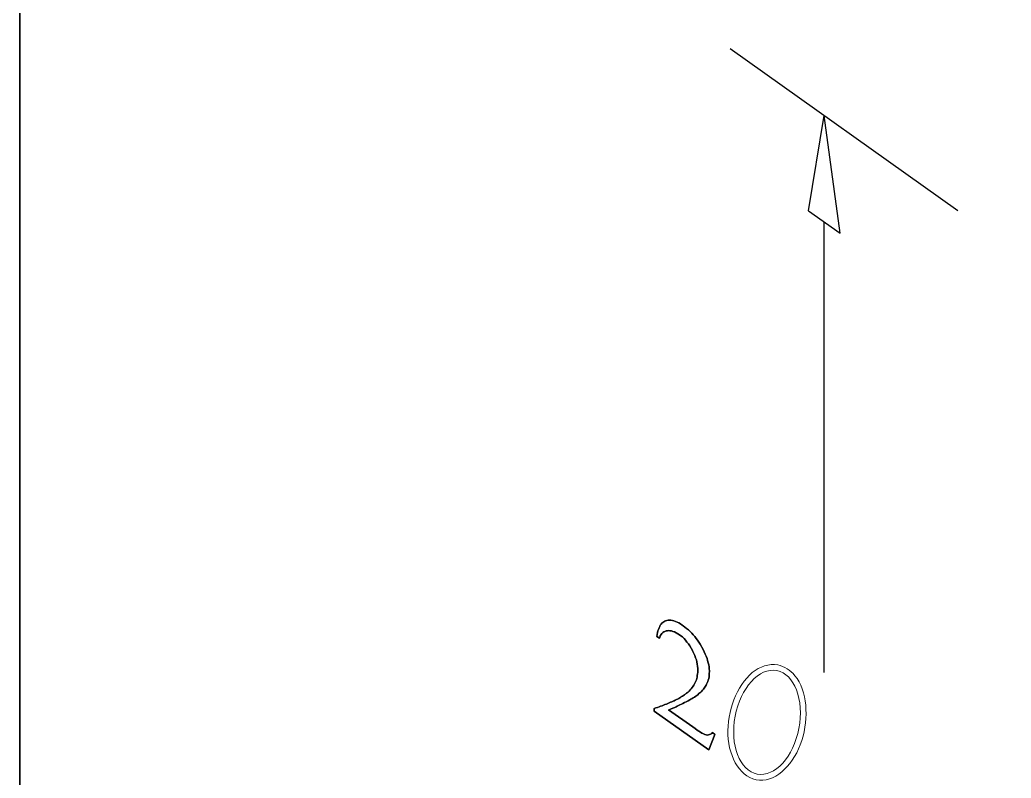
# Model space of a CAD drawing. Header units: inches. Extents: x -1482 to -895, y -39 to 122.
# Drawn here: x -1042.428 to -1041.23, y 24.623 to 25.539 of the extents above; entities that cross this region are included whole.
import ezdxf

# ---------------------------------------------------------------- set-up
doc = ezdxf.new("R2010")
doc.units = ezdxf.units.IN
doc.header["$MEASUREMENT"] = 0

msp = doc.modelspace()

# ---------------------------------------------------------------- linework, layer by layer
for p, q in [((-1041.5697, 25.5039), (-1041.2947, 25.3082)), ((-1041.475, 25.308), (-1041.4559, 25.423)), ((-1041.4369, 25.2811), (-1041.4559, 25.423)), ((-1041.475, 25.308), (-1041.4369, 25.2811)), ((-1041.4559, 24.7501), (-1041.4559, 25.2945)), ((-1041.6562, 24.8023), (-1041.6569, 24.8004)), ((-1041.6569, 24.8004), (-1041.6562, 24.8023)), ((-1041.6555, 24.804), (-1041.6562, 24.8023)), ((-1041.6562, 24.8023), (-1041.6555, 24.804)), ((-1041.6547, 24.8058), (-1041.6555, 24.804)), ((-1041.6555, 24.804), (-1041.6547, 24.8058)), ((-1041.654, 24.8072), (-1041.6547, 24.8058)), ((-1041.6547, 24.8058), (-1041.654, 24.8072)), ((-1041.654, 24.8072), (-1041.6547, 24.8058)), ((-1041.653, 24.8084), (-1041.654, 24.8072)), ((-1041.654, 24.8072), (-1041.653, 24.8084)), ((-1041.653, 24.8084), (-1041.654, 24.8072)), ((-1041.6521, 24.8097), (-1041.653, 24.8084)), ((-1041.653, 24.8084), (-1041.6521, 24.8097)), ((-1041.6521, 24.8097), (-1041.653, 24.8084)), ((-1041.6511, 24.8106), (-1041.6521, 24.8097)), ((-1041.6521, 24.8097), (-1041.6511, 24.8106)), ((-1041.6511, 24.8106), (-1041.6521, 24.8097)), ((-1041.6499, 24.8114), (-1041.6511, 24.8106)), ((-1041.6511, 24.8106), (-1041.6499, 24.8114)), ((-1041.6499, 24.8114), (-1041.6511, 24.8106)), ((-1041.6486, 24.8121), (-1041.6499, 24.8114)), ((-1041.6499, 24.8114), (-1041.6486, 24.8121)), ((-1041.6486, 24.8121), (-1041.6499, 24.8114)), ((-1041.6477, 24.8126), (-1041.6486, 24.8121)), ((-1041.6486, 24.8121), (-1041.6477, 24.8126)), ((-1041.6477, 24.8126), (-1041.6486, 24.8121)), ((-1041.6462, 24.8131), (-1041.6477, 24.8126)), ((-1041.6477, 24.8126), (-1041.6462, 24.8131)), ((-1041.6462, 24.8131), (-1041.6477, 24.8126)), ((-1041.6445, 24.8133), (-1041.6462, 24.8131)), ((-1041.6462, 24.8131), (-1041.6445, 24.8133)), ((-1041.6445, 24.8133), (-1041.6462, 24.8131)), ((-1041.643, 24.8133), (-1041.6445, 24.8133)), ((-1041.6445, 24.8133), (-1041.643, 24.8133)), ((-1041.643, 24.8133), (-1041.6445, 24.8133)), ((-1041.6413, 24.8133), (-1041.643, 24.8133)), ((-1041.643, 24.8133), (-1041.6413, 24.8133)), ((-1041.6413, 24.8133), (-1041.643, 24.8133)), ((-1041.6394, 24.8131), (-1041.6413, 24.8133)), ((-1041.6413, 24.8133), (-1041.6394, 24.8131)), ((-1041.6394, 24.8131), (-1041.6413, 24.8133)), ((-1041.6376, 24.8126), (-1041.6394, 24.8131)), ((-1041.6394, 24.8131), (-1041.6376, 24.8126)), ((-1041.6376, 24.8126), (-1041.6394, 24.8131)), ((-1041.6357, 24.8119), (-1041.6376, 24.8126)), ((-1041.6376, 24.8126), (-1041.6357, 24.8119)), ((-1041.6337, 24.8111), (-1041.6357, 24.8119)), ((-1041.6357, 24.8119), (-1041.6337, 24.8111)), ((-1041.6318, 24.8102), (-1041.6337, 24.8111)), ((-1041.6337, 24.8111), (-1041.6318, 24.8102)), ((-1041.6298, 24.8089), (-1041.6318, 24.8102)), ((-1041.6318, 24.8102), (-1041.6298, 24.8089)), ((-1041.6276, 24.8075), (-1041.6298, 24.8089)), ((-1041.6298, 24.8089), (-1041.6276, 24.8075)), ((-1041.6264, 24.8067), (-1041.6276, 24.8075)), ((-1041.6276, 24.8075), (-1041.6264, 24.8067)), ((-1041.6264, 24.8067), (-1041.6276, 24.8075)), ((-1041.6242, 24.805), (-1041.6264, 24.8067)), ((-1041.6264, 24.8067), (-1041.6242, 24.805)), ((-1041.6223, 24.8033), (-1041.6242, 24.805)), ((-1041.6242, 24.805), (-1041.6223, 24.8033)), ((-1041.6201, 24.8016), (-1041.6223, 24.8033)), ((-1041.6223, 24.8033), (-1041.6201, 24.8016)), ((-1041.6579, 24.7962), (-1041.6582, 24.7938)), ((-1041.6582, 24.7938), (-1041.6579, 24.7962)), ((-1041.6582, 24.7938), (-1041.6552, 24.7916)), ((-1041.6552, 24.7916), (-1041.6582, 24.7938)), ((-1041.6574, 24.7984), (-1041.6579, 24.7962)), ((-1041.6579, 24.7962), (-1041.6574, 24.7984)), ((-1041.6569, 24.8004), (-1041.6574, 24.7984)), ((-1041.6574, 24.7984), (-1041.6569, 24.8004)), ((-1041.6547, 24.7926), (-1041.6552, 24.7916)), ((-1041.6552, 24.7916), (-1041.6547, 24.7926)), ((-1041.6547, 24.7926), (-1041.654, 24.7943)), ((-1041.654, 24.7943), (-1041.6547, 24.7926)), ((-1041.654, 24.7943), (-1041.653, 24.796)), ((-1041.653, 24.796), (-1041.654, 24.7943)), ((-1041.653, 24.796), (-1041.6521, 24.7972)), ((-1041.6521, 24.7972), (-1041.653, 24.796)), ((-1041.653, 24.796), (-1041.6521, 24.7972)), ((-1041.6521, 24.7972), (-1041.6508, 24.7984)), ((-1041.6508, 24.7984), (-1041.6521, 24.7972)), ((-1041.6508, 24.7984), (-1041.6496, 24.7992)), ((-1041.6496, 24.7992), (-1041.6508, 24.7984)), ((-1041.6508, 24.7984), (-1041.6496, 24.7992)), ((-1041.6496, 24.7992), (-1041.6484, 24.7999)), ((-1041.6484, 24.7999), (-1041.6496, 24.7992)), ((-1041.6496, 24.7992), (-1041.6484, 24.7999)), ((-1041.6484, 24.7999), (-1041.6469, 24.8004)), ((-1041.6469, 24.8004), (-1041.6484, 24.7999)), ((-1041.6484, 24.7999), (-1041.6469, 24.8004)), ((-1041.6469, 24.8004), (-1041.6455, 24.8006)), ((-1041.6455, 24.8006), (-1041.6469, 24.8004)), ((-1041.6469, 24.8004), (-1041.6455, 24.8006)), ((-1041.6455, 24.8006), (-1041.6442, 24.8009)), ((-1041.6442, 24.8009), (-1041.6455, 24.8006)), ((-1041.6455, 24.8006), (-1041.6442, 24.8009)), ((-1041.6442, 24.8009), (-1041.6425, 24.8006)), ((-1041.6425, 24.8006), (-1041.6442, 24.8009)), ((-1041.6442, 24.8009), (-1041.6425, 24.8006)), ((-1041.6425, 24.8006), (-1041.6406, 24.8004)), ((-1041.6406, 24.8004), (-1041.6425, 24.8006)), ((-1041.6425, 24.8006), (-1041.6406, 24.8004)), ((-1041.6406, 24.8004), (-1041.6389, 24.7999)), ((-1041.6389, 24.7999), (-1041.6406, 24.8004)), ((-1041.6406, 24.8004), (-1041.6389, 24.7999)), ((-1041.6389, 24.7999), (-1041.6369, 24.7992)), ((-1041.6369, 24.7992), (-1041.6389, 24.7999)), ((-1041.6369, 24.7992), (-1041.635, 24.7982)), ((-1041.635, 24.7982), (-1041.6369, 24.7992)), ((-1041.635, 24.7982), (-1041.6328, 24.797)), ((-1041.6328, 24.797), (-1041.635, 24.7982)), ((-1041.6328, 24.797), (-1041.6308, 24.7957)), ((-1041.6308, 24.7957), (-1041.6328, 24.797)), ((-1041.6308, 24.7957), (-1041.6293, 24.7945)), ((-1041.6293, 24.7945), (-1041.6308, 24.7957)), ((-1041.6293, 24.7945), (-1041.6274, 24.7931)), ((-1041.6274, 24.7931), (-1041.6293, 24.7945)), ((-1041.6274, 24.7931), (-1041.6254, 24.7911)), ((-1041.6254, 24.7911), (-1041.6274, 24.7931)), ((-1041.6254, 24.7911), (-1041.6235, 24.7891)), ((-1041.6235, 24.7891), (-1041.6254, 24.7911)), ((-1041.6181, 24.7999), (-1041.6201, 24.8016)), ((-1041.6201, 24.8016), (-1041.6181, 24.7999)), ((-1041.6161, 24.7979), (-1041.6181, 24.7999)), ((-1041.6181, 24.7999), (-1041.6161, 24.7979)), ((-1041.6142, 24.7957), (-1041.6161, 24.7979)), ((-1041.6161, 24.7979), (-1041.6142, 24.7957)), ((-1041.6125, 24.7935), (-1041.6142, 24.7957)), ((-1041.6142, 24.7957), (-1041.6125, 24.7935)), ((-1041.6108, 24.7913), (-1041.6125, 24.7935)), ((-1041.6125, 24.7935), (-1041.6108, 24.7913)), ((-1041.6091, 24.7891), (-1041.6108, 24.7913)), ((-1041.6108, 24.7913), (-1041.6091, 24.7891)), ((-1041.6235, 24.7891), (-1041.6218, 24.7869)), ((-1041.6218, 24.7869), (-1041.6235, 24.7891)), ((-1041.6218, 24.7869), (-1041.6201, 24.7847)), ((-1041.6201, 24.7847), (-1041.6218, 24.7869)), ((-1041.6201, 24.7847), (-1041.6183, 24.7823)), ((-1041.6183, 24.7823), (-1041.6201, 24.7847)), ((-1041.6183, 24.7823), (-1041.6169, 24.7796)), ((-1041.6169, 24.7796), (-1041.6183, 24.7823)), ((-1041.6169, 24.7796), (-1041.6152, 24.7769)), ((-1041.6152, 24.7769), (-1041.6169, 24.7796)), ((-1041.6074, 24.7867), (-1041.6091, 24.7891)), ((-1041.6091, 24.7891), (-1041.6074, 24.7867)), ((-1041.6059, 24.7843), (-1041.6074, 24.7867)), ((-1041.6074, 24.7867), (-1041.6059, 24.7843)), ((-1041.6042, 24.7816), (-1041.6059, 24.7843)), ((-1041.6059, 24.7843), (-1041.6042, 24.7816)), ((-1041.6037, 24.7808), (-1041.6042, 24.7816)), ((-1041.6042, 24.7816), (-1041.6037, 24.7808)), ((-1041.6037, 24.7808), (-1041.6042, 24.7816)), ((-1041.6022, 24.7779), (-1041.6037, 24.7808)), ((-1041.6037, 24.7808), (-1041.6022, 24.7779)), ((-1041.6152, 24.7769), (-1041.6147, 24.7757)), ((-1041.6147, 24.7757), (-1041.6152, 24.7769)), ((-1041.6152, 24.7769), (-1041.6147, 24.7757)), ((-1041.6147, 24.7757), (-1041.6135, 24.7733)), ((-1041.6135, 24.7733), (-1041.6147, 24.7757)), ((-1041.6135, 24.7733), (-1041.6122, 24.7706)), ((-1041.6122, 24.7706), (-1041.6135, 24.7733)), ((-1041.6122, 24.7706), (-1041.6115, 24.7681)), ((-1041.6115, 24.7681), (-1041.6122, 24.7706)), ((-1041.6115, 24.7681), (-1041.6105, 24.7655)), ((-1041.6105, 24.7655), (-1041.6115, 24.7681)), ((-1041.601, 24.7752), (-1041.6022, 24.7779)), ((-1041.6022, 24.7779), (-1041.601, 24.7752)), ((-1041.5998, 24.7725), (-1041.601, 24.7752)), ((-1041.601, 24.7752), (-1041.5998, 24.7725)), ((-1041.5986, 24.7698), (-1041.5998, 24.7725)), ((-1041.5998, 24.7725), (-1041.5986, 24.7698)), ((-1041.5976, 24.7672), (-1041.5986, 24.7698)), ((-1041.5986, 24.7698), (-1041.5976, 24.7672)), ((-1041.5969, 24.7647), (-1041.5976, 24.7672)), ((-1041.5976, 24.7672), (-1041.5969, 24.7647)), ((-1041.6105, 24.7655), (-1041.61, 24.763)), ((-1041.61, 24.763), (-1041.6105, 24.7655)), ((-1041.61, 24.763), (-1041.6096, 24.7603)), ((-1041.6096, 24.7603), (-1041.61, 24.763)), ((-1041.6096, 24.7603), (-1041.6091, 24.7579)), ((-1041.6091, 24.7579), (-1041.6096, 24.7603)), ((-1041.6091, 24.7579), (-1041.6088, 24.7552)), ((-1041.6088, 24.7552), (-1041.6091, 24.7579)), ((-1041.6088, 24.7552), (-1041.6088, 24.7528)), ((-1041.6088, 24.7528), (-1041.6088, 24.7552)), ((-1041.5961, 24.762), (-1041.5969, 24.7647)), ((-1041.5969, 24.7647), (-1041.5961, 24.762)), ((-1041.5956, 24.7596), (-1041.5961, 24.762)), ((-1041.5961, 24.762), (-1041.5956, 24.7596)), ((-1041.5951, 24.7571), (-1041.5956, 24.7596)), ((-1041.5956, 24.7596), (-1041.5951, 24.7571)), ((-1041.5949, 24.7547), (-1041.5951, 24.7571)), ((-1041.5951, 24.7571), (-1041.5949, 24.7547)), ((-1041.5947, 24.7523), (-1041.5949, 24.7547)), ((-1041.5949, 24.7547), (-1041.5947, 24.7523)), ((-1041.61, 24.743), (-1041.6105, 24.7413)), ((-1041.6105, 24.7413), (-1041.61, 24.743)), ((-1041.61, 24.743), (-1041.6105, 24.7413)), ((-1041.6096, 24.7447), (-1041.61, 24.743)), ((-1041.61, 24.743), (-1041.6096, 24.7447)), ((-1041.6096, 24.7447), (-1041.61, 24.743)), ((-1041.6093, 24.7464), (-1041.6096, 24.7447)), ((-1041.6096, 24.7447), (-1041.6093, 24.7464)), ((-1041.6093, 24.7464), (-1041.6096, 24.7447)), ((-1041.6091, 24.7484), (-1041.6093, 24.7464)), ((-1041.6093, 24.7464), (-1041.6091, 24.7484)), ((-1041.6091, 24.7484), (-1041.6093, 24.7464)), ((-1041.6088, 24.7501), (-1041.6091, 24.7484)), ((-1041.6091, 24.7484), (-1041.6088, 24.7501)), ((-1041.6088, 24.7501), (-1041.6091, 24.7484)), ((-1041.6088, 24.7528), (-1041.6088, 24.752)), ((-1041.6088, 24.752), (-1041.6088, 24.7528)), ((-1041.6088, 24.7528), (-1041.6088, 24.752)), ((-1041.6088, 24.752), (-1041.6088, 24.7501)), ((-1041.6088, 24.7501), (-1041.6088, 24.752)), ((-1041.6088, 24.752), (-1041.6088, 24.7501)), ((-1041.5961, 24.741), (-1041.5956, 24.743)), ((-1041.5956, 24.743), (-1041.5961, 24.741)), ((-1041.5956, 24.743), (-1041.5951, 24.7449)), ((-1041.5951, 24.7449), (-1041.5956, 24.743)), ((-1041.5951, 24.7449), (-1041.5949, 24.7469)), ((-1041.5949, 24.7469), (-1041.5951, 24.7449)), ((-1041.5951, 24.7449), (-1041.5949, 24.7469)), ((-1041.5949, 24.7491), (-1041.5947, 24.7513)), ((-1041.5947, 24.7513), (-1041.5949, 24.7491)), ((-1041.5949, 24.7469), (-1041.5949, 24.7491)), ((-1041.5949, 24.7491), (-1041.5949, 24.7469)), ((-1041.5949, 24.7469), (-1041.5949, 24.7491)), ((-1041.5947, 24.7513), (-1041.5947, 24.7523)), ((-1041.5947, 24.7523), (-1041.5947, 24.7513)), ((-1041.5947, 24.7513), (-1041.5947, 24.7523)), ((-1041.6166, 24.7305), (-1041.6179, 24.7293)), ((-1041.6179, 24.7293), (-1041.6166, 24.7305)), ((-1041.6154, 24.732), (-1041.6166, 24.7305)), ((-1041.6166, 24.7305), (-1041.6154, 24.732)), ((-1041.6144, 24.7335), (-1041.6154, 24.732)), ((-1041.6154, 24.732), (-1041.6144, 24.7335)), ((-1041.6135, 24.7349), (-1041.6144, 24.7335)), ((-1041.6144, 24.7335), (-1041.6135, 24.7349)), ((-1041.6127, 24.7364), (-1041.6135, 24.7349)), ((-1041.6135, 24.7349), (-1041.6127, 24.7364)), ((-1041.6127, 24.7364), (-1041.6135, 24.7349)), ((-1041.6118, 24.7381), (-1041.6127, 24.7364)), ((-1041.6127, 24.7364), (-1041.6118, 24.7381)), ((-1041.6113, 24.7396), (-1041.6118, 24.7381)), ((-1041.6118, 24.7381), (-1041.6113, 24.7396)), ((-1041.6113, 24.7396), (-1041.6118, 24.7381)), ((-1041.6105, 24.7413), (-1041.6113, 24.7396)), ((-1041.6113, 24.7396), (-1041.6105, 24.7413)), ((-1041.602, 24.73), (-1041.601, 24.7313)), ((-1041.601, 24.7313), (-1041.602, 24.73)), ((-1041.602, 24.73), (-1041.601, 24.7313)), ((-1041.601, 24.7313), (-1041.6003, 24.7325)), ((-1041.6003, 24.7325), (-1041.601, 24.7313)), ((-1041.601, 24.7313), (-1041.6003, 24.7325)), ((-1041.6003, 24.7325), (-1041.5995, 24.7337)), ((-1041.5995, 24.7337), (-1041.6003, 24.7325)), ((-1041.6003, 24.7325), (-1041.5995, 24.7337)), ((-1041.5995, 24.7337), (-1041.5988, 24.7349)), ((-1041.5988, 24.7349), (-1041.5995, 24.7337)), ((-1041.5995, 24.7337), (-1041.5988, 24.7349)), ((-1041.5988, 24.7349), (-1041.5983, 24.7359)), ((-1041.5983, 24.7359), (-1041.5988, 24.7349)), ((-1041.5988, 24.7349), (-1041.5983, 24.7359)), ((-1041.5983, 24.7359), (-1041.5973, 24.7376)), ((-1041.5973, 24.7376), (-1041.5983, 24.7359)), ((-1041.5973, 24.7376), (-1041.5966, 24.7393)), ((-1041.5966, 24.7393), (-1041.5973, 24.7376)), ((-1041.5966, 24.7393), (-1041.5961, 24.741)), ((-1041.5961, 24.741), (-1041.5966, 24.7393)), ((-1041.5966, 24.7393), (-1041.5961, 24.741)), ((-1041.6318, 24.7188), (-1041.6332, 24.7181)), ((-1041.6332, 24.7181), (-1041.6318, 24.7188)), ((-1041.6318, 24.7188), (-1041.6332, 24.7181)), ((-1041.6306, 24.7195), (-1041.6318, 24.7188)), ((-1041.6318, 24.7188), (-1041.6306, 24.7195)), ((-1041.6306, 24.7195), (-1041.6318, 24.7188)), ((-1041.6293, 24.7203), (-1041.6306, 24.7195)), ((-1041.6306, 24.7195), (-1041.6293, 24.7203)), ((-1041.6293, 24.7203), (-1041.6306, 24.7195)), ((-1041.6284, 24.721), (-1041.6293, 24.7203)), ((-1041.6293, 24.7203), (-1041.6284, 24.721)), ((-1041.6284, 24.721), (-1041.6293, 24.7203)), ((-1041.6271, 24.7217), (-1041.6284, 24.721)), ((-1041.6284, 24.721), (-1041.6271, 24.7217)), ((-1041.6271, 24.7217), (-1041.6284, 24.721)), ((-1041.6262, 24.7225), (-1041.6271, 24.7217)), ((-1041.6271, 24.7217), (-1041.6262, 24.7225)), ((-1041.6262, 24.7225), (-1041.6271, 24.7217)), ((-1041.6249, 24.7232), (-1041.6262, 24.7225)), ((-1041.6262, 24.7225), (-1041.6249, 24.7232)), ((-1041.6249, 24.7232), (-1041.6262, 24.7225)), ((-1041.624, 24.7239), (-1041.6249, 24.7232)), ((-1041.6249, 24.7232), (-1041.624, 24.7239)), ((-1041.624, 24.7239), (-1041.6249, 24.7232)), ((-1041.623, 24.7244), (-1041.624, 24.7239)), ((-1041.624, 24.7239), (-1041.623, 24.7244)), ((-1041.623, 24.7244), (-1041.624, 24.7239)), ((-1041.6223, 24.7251), (-1041.623, 24.7244)), ((-1041.623, 24.7244), (-1041.6223, 24.7251)), ((-1041.6223, 24.7251), (-1041.623, 24.7244)), ((-1041.6213, 24.7259), (-1041.6223, 24.7251)), ((-1041.6223, 24.7251), (-1041.6213, 24.7259)), ((-1041.6213, 24.7259), (-1041.6223, 24.7251)), ((-1041.6205, 24.7266), (-1041.6213, 24.7259)), ((-1041.6213, 24.7259), (-1041.6205, 24.7266)), ((-1041.6205, 24.7266), (-1041.6213, 24.7259)), ((-1041.6191, 24.7278), (-1041.6205, 24.7266)), ((-1041.6205, 24.7266), (-1041.6191, 24.7278)), ((-1041.6179, 24.7293), (-1041.6191, 24.7278)), ((-1041.6191, 24.7278), (-1041.6179, 24.7293)), ((-1041.6171, 24.7178), (-1041.6157, 24.7188)), ((-1041.6157, 24.7188), (-1041.6171, 24.7178)), ((-1041.6157, 24.7188), (-1041.6142, 24.7195)), ((-1041.6142, 24.7195), (-1041.6157, 24.7188)), ((-1041.6157, 24.7188), (-1041.6142, 24.7195)), ((-1041.6142, 24.7195), (-1041.6127, 24.7205)), ((-1041.6127, 24.7205), (-1041.6142, 24.7195)), ((-1041.6127, 24.7205), (-1041.6113, 24.7215)), ((-1041.6113, 24.7215), (-1041.6127, 24.7205)), ((-1041.6113, 24.7215), (-1041.61, 24.7225)), ((-1041.61, 24.7225), (-1041.6113, 24.7215)), ((-1041.6113, 24.7215), (-1041.61, 24.7225)), ((-1041.61, 24.7225), (-1041.6086, 24.7234)), ((-1041.6086, 24.7234), (-1041.61, 24.7225)), ((-1041.6086, 24.7234), (-1041.6074, 24.7247)), ((-1041.6074, 24.7247), (-1041.6086, 24.7234)), ((-1041.6074, 24.7247), (-1041.6061, 24.7256)), ((-1041.6061, 24.7256), (-1041.6074, 24.7247)), ((-1041.6074, 24.7247), (-1041.6061, 24.7256)), ((-1041.6061, 24.7256), (-1041.6052, 24.7266)), ((-1041.6052, 24.7266), (-1041.6061, 24.7256)), ((-1041.6061, 24.7256), (-1041.6052, 24.7266)), ((-1041.6052, 24.7266), (-1041.6039, 24.7278)), ((-1041.6039, 24.7278), (-1041.6052, 24.7266)), ((-1041.6039, 24.7278), (-1041.603, 24.7288)), ((-1041.603, 24.7288), (-1041.6039, 24.7278)), ((-1041.6039, 24.7278), (-1041.603, 24.7288)), ((-1041.603, 24.7288), (-1041.602, 24.73)), ((-1041.602, 24.73), (-1041.603, 24.7288)), ((-1041.603, 24.7288), (-1041.602, 24.73)), ((-1041.6594, 24.7076), (-1041.6613, 24.7068)), ((-1041.6613, 24.7068), (-1041.6594, 24.7076)), ((-1041.6613, 24.7068), (-1041.6613, 24.7034)), ((-1041.6613, 24.7034), (-1041.6613, 24.7068)), ((-1041.6574, 24.7081), (-1041.6594, 24.7076)), ((-1041.6594, 24.7076), (-1041.6574, 24.7081)), ((-1041.6555, 24.7088), (-1041.6574, 24.7081)), ((-1041.6574, 24.7081), (-1041.6555, 24.7088)), ((-1041.6538, 24.7095), (-1041.6555, 24.7088)), ((-1041.6555, 24.7088), (-1041.6538, 24.7095)), ((-1041.6518, 24.71), (-1041.6538, 24.7095)), ((-1041.6538, 24.7095), (-1041.6518, 24.71)), ((-1041.6501, 24.7107), (-1041.6518, 24.71)), ((-1041.6518, 24.71), (-1041.6501, 24.7107)), ((-1041.6484, 24.7115), (-1041.6501, 24.7107)), ((-1041.6501, 24.7107), (-1041.6484, 24.7115)), ((-1041.6467, 24.712), (-1041.6484, 24.7115)), ((-1041.6484, 24.7115), (-1041.6467, 24.712)), ((-1041.6467, 24.712), (-1041.6484, 24.7115)), ((-1041.645, 24.7127), (-1041.6467, 24.712)), ((-1041.6467, 24.712), (-1041.645, 24.7127)), ((-1041.6433, 24.7134), (-1041.645, 24.7127)), ((-1041.645, 24.7127), (-1041.6433, 24.7134)), ((-1041.6418, 24.7142), (-1041.6433, 24.7134)), ((-1041.6433, 24.7134), (-1041.6418, 24.7142)), ((-1041.6418, 24.7142), (-1041.6433, 24.7134)), ((-1041.6403, 24.7146), (-1041.6418, 24.7142)), ((-1041.6418, 24.7142), (-1041.6403, 24.7146)), ((-1041.6403, 24.7146), (-1041.6418, 24.7142)), ((-1041.6408, 24.7061), (-1041.6398, 24.7066)), ((-1041.6398, 24.7066), (-1041.6408, 24.7061)), ((-1041.6408, 24.7061), (-1041.6398, 24.7066)), ((-1041.6386, 24.7154), (-1041.6403, 24.7146)), ((-1041.6403, 24.7146), (-1041.6386, 24.7154)), ((-1041.6398, 24.7066), (-1041.6389, 24.7071)), ((-1041.6389, 24.7071), (-1041.6398, 24.7066)), ((-1041.6398, 24.7066), (-1041.6389, 24.7071)), ((-1041.6389, 24.7071), (-1041.6376, 24.7076)), ((-1041.6376, 24.7076), (-1041.6389, 24.7071)), ((-1041.6389, 24.7071), (-1041.6376, 24.7076)), ((-1041.6372, 24.7161), (-1041.6386, 24.7154)), ((-1041.6386, 24.7154), (-1041.6372, 24.7161)), ((-1041.6372, 24.7161), (-1041.6386, 24.7154)), ((-1041.6376, 24.7076), (-1041.6364, 24.7081)), ((-1041.6364, 24.7081), (-1041.6376, 24.7076)), ((-1041.6376, 24.7076), (-1041.6364, 24.7081)), ((-1041.6359, 24.7168), (-1041.6372, 24.7161)), ((-1041.6372, 24.7161), (-1041.6359, 24.7168)), ((-1041.6359, 24.7168), (-1041.6372, 24.7161)), ((-1041.6364, 24.7081), (-1041.635, 24.7088)), ((-1041.635, 24.7088), (-1041.6364, 24.7081)), ((-1041.6364, 24.7081), (-1041.635, 24.7088)), ((-1041.6345, 24.7176), (-1041.6359, 24.7168)), ((-1041.6359, 24.7168), (-1041.6345, 24.7176)), ((-1041.6345, 24.7176), (-1041.6359, 24.7168)), ((-1041.635, 24.7088), (-1041.6335, 24.7095)), ((-1041.6335, 24.7095), (-1041.635, 24.7088)), ((-1041.635, 24.7088), (-1041.6335, 24.7095)), ((-1041.6332, 24.7181), (-1041.6345, 24.7176)), ((-1041.6345, 24.7176), (-1041.6332, 24.7181)), ((-1041.6332, 24.7181), (-1041.6345, 24.7176)), ((-1041.6335, 24.7095), (-1041.632, 24.7102)), ((-1041.632, 24.7102), (-1041.6335, 24.7095)), ((-1041.6335, 24.7095), (-1041.632, 24.7102)), ((-1041.632, 24.7102), (-1041.6303, 24.711)), ((-1041.6303, 24.711), (-1041.632, 24.7102)), ((-1041.6303, 24.711), (-1041.6286, 24.712)), ((-1041.6286, 24.712), (-1041.6303, 24.711)), ((-1041.6286, 24.712), (-1041.6267, 24.7129)), ((-1041.6267, 24.7129), (-1041.6286, 24.712)), ((-1041.6267, 24.7129), (-1041.6247, 24.7139)), ((-1041.6247, 24.7139), (-1041.6267, 24.7129)), ((-1041.6247, 24.7139), (-1041.6227, 24.7149)), ((-1041.6227, 24.7149), (-1041.6247, 24.7139)), ((-1041.6227, 24.7149), (-1041.6205, 24.7161)), ((-1041.6205, 24.7161), (-1041.6227, 24.7149)), ((-1041.6205, 24.7161), (-1041.6183, 24.7173)), ((-1041.6183, 24.7173), (-1041.6205, 24.7161)), ((-1041.6183, 24.7173), (-1041.6171, 24.7178)), ((-1041.6171, 24.7178), (-1041.6183, 24.7173)), ((-1041.6183, 24.7173), (-1041.6171, 24.7178)), ((-1041.6613, 24.7034), (-1041.5956, 24.6568)), ((-1041.5956, 24.6568), (-1041.6613, 24.7034)), ((-1041.6433, 24.7051), (-1041.644, 24.7049)), ((-1041.644, 24.7049), (-1041.6433, 24.7051)), ((-1041.6149, 24.6844), (-1041.644, 24.7049)), ((-1041.644, 24.7049), (-1041.6149, 24.6844)), ((-1041.6433, 24.7051), (-1041.6425, 24.7054)), ((-1041.6425, 24.7054), (-1041.6433, 24.7051)), ((-1041.6433, 24.7051), (-1041.6425, 24.7054)), ((-1041.6425, 24.7054), (-1041.6418, 24.7059)), ((-1041.6418, 24.7059), (-1041.6425, 24.7054)), ((-1041.6425, 24.7054), (-1041.6418, 24.7059)), ((-1041.6418, 24.7059), (-1041.6408, 24.7061)), ((-1041.6408, 24.7061), (-1041.6418, 24.7059)), ((-1041.6418, 24.7059), (-1041.6408, 24.7061)), ((-1041.612, 24.6824), (-1041.6149, 24.6844)), ((-1041.6149, 24.6844), (-1041.612, 24.6824)), ((-1041.6096, 24.6807), (-1041.612, 24.6824)), ((-1041.612, 24.6824), (-1041.6096, 24.6807)), ((-1041.6074, 24.6792), (-1041.6096, 24.6807)), ((-1041.6096, 24.6807), (-1041.6074, 24.6792)), ((-1041.6054, 24.678), (-1041.6074, 24.6792)), ((-1041.6074, 24.6792), (-1041.6054, 24.678)), ((-1041.6037, 24.677), (-1041.6054, 24.678)), ((-1041.6054, 24.678), (-1041.6037, 24.677)), ((-1041.6025, 24.6763), (-1041.6037, 24.677)), ((-1041.6037, 24.677), (-1041.6025, 24.6763)), ((-1041.6025, 24.6763), (-1041.6037, 24.677)), ((-1041.6003, 24.6753), (-1041.6025, 24.6763)), ((-1041.6025, 24.6763), (-1041.6003, 24.6753)), ((-1041.6025, 24.6763), (-1041.6025, 24.6763)), ((-1041.6025, 24.6763), (-1041.6025, 24.6763)), ((-1041.5986, 24.6748), (-1041.6003, 24.6753)), ((-1041.6003, 24.6753), (-1041.5986, 24.6748)), ((-1041.5986, 24.6748), (-1041.6003, 24.6753)), ((-1041.5966, 24.6746), (-1041.5986, 24.6748)), ((-1041.5986, 24.6748), (-1041.5966, 24.6746)), ((-1041.5966, 24.6746), (-1041.5986, 24.6748)), ((-1041.5959, 24.6748), (-1041.5966, 24.6746)), ((-1041.5966, 24.6746), (-1041.5959, 24.6748)), ((-1041.5959, 24.6748), (-1041.5966, 24.6746)), ((-1041.5944, 24.6751), (-1041.5959, 24.6748)), ((-1041.5959, 24.6748), (-1041.5944, 24.6751)), ((-1041.5944, 24.6751), (-1041.5959, 24.6748)), ((-1041.5881, 24.6753), (-1041.5956, 24.6568)), ((-1041.5956, 24.6568), (-1041.5881, 24.6753)), ((-1041.5932, 24.6756), (-1041.5944, 24.6751)), ((-1041.5944, 24.6751), (-1041.5932, 24.6756)), ((-1041.5932, 24.6756), (-1041.5944, 24.6751)), ((-1041.5917, 24.6765), (-1041.5932, 24.6756)), ((-1041.5932, 24.6756), (-1041.5917, 24.6765)), ((-1041.5917, 24.6765), (-1041.591, 24.6775)), ((-1041.591, 24.6775), (-1041.5917, 24.6765)), ((-1041.5881, 24.6753), (-1041.591, 24.6775)), ((-1041.591, 24.6775), (-1041.5881, 24.6753)), ((-1041.5881, 24.6753), (-1041.5881, 24.6753))]:
    msp.add_line(p, q)
at = {"linetype": 'Continuous'}
msp.add_lwpolyline([(-1042.4278, 27.0659), (-1037.1121, 27.0659), (-1037.1121, 21.7503), (-1042.4278, 21.7503)], close=True, dxfattribs=at)
msp.add_lwpolyline([(-1042.4278, 21.7503), (-1037.1121, 21.7503), (-1037.1121, 27.0659), (-1042.4278, 27.0659)], close=True)
at = {"lineweight": 20}
msp.add_ellipse((-1041.5251, 24.69), major_axis=(0.0118, 0.0625), ratio=0.616438, dxfattribs=at)
msp.add_open_spline([(-1041.5121, 24.7593), (-1041.5226, 24.7613), (-1041.5337, 24.7576), (-1041.5617, 24.7346), (-1041.5734, 24.7031), (-1041.5712, 24.6464), (-1041.5561, 24.6215), (-1041.5126, 24.6187), (-1041.492, 24.6405), (-1041.4742, 24.6956), (-1041.4767, 24.7283), (-1041.4968, 24.7531), (-1041.5041, 24.7578), (-1041.5121, 24.7593)], degree=3, knots=[0, 0, 0, 0, 0.633986, 0.633986, 1.925542, 1.925542, 3.217098, 3.217098, 4.508653, 4.508653, 5.800209, 5.800209, 6.283185, 6.283185, 6.283185, 6.283185], dxfattribs=at)

doc.saveas('drawing.dxf')
